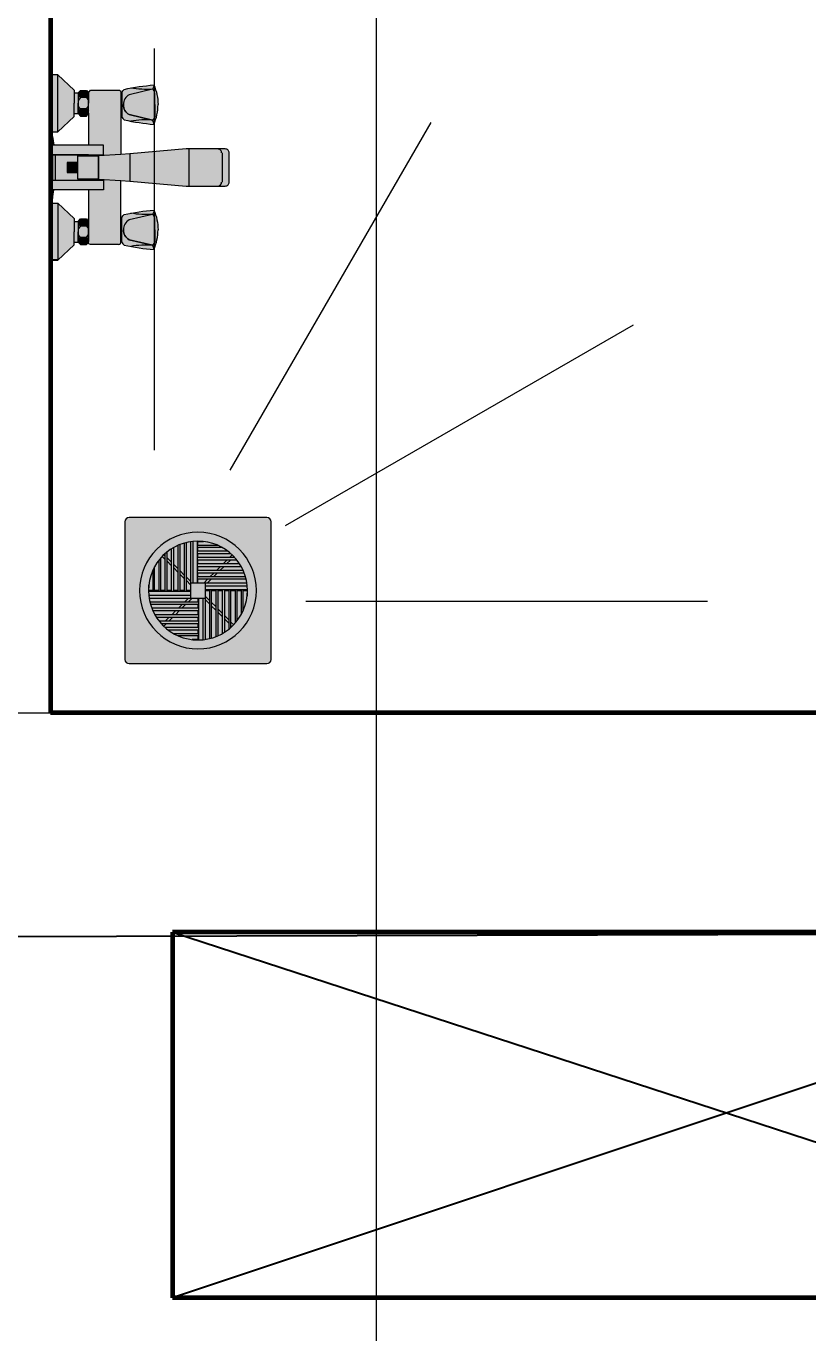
# Model space of a CAD drawing. Header units: feet. Extents: x 109753 to 150441, y 47761 to 75080.
# Drawn here: x 126908.2 to 126940.2, y 49041.8 to 49095.5 of the extents above; entities that cross this region are included whole.
import ezdxf

# ---------------------------------------------------------------- set-up
doc = ezdxf.new("R2010")
doc.units = ezdxf.units.FT
doc.header["$LTSCALE"] = 50
doc.header["$MEASUREMENT"] = 0
doc.header["$PDMODE"] = 3
doc.header["$PDSIZE"] = -10
doc.linetypes.add('( Hidden )', pattern=[0.375, 0.25, -0.125])
doc.linetypes.add('CENTER', pattern=[2, 1.25, -0.25, 0.25, -0.25])
for name, color, linetype, lineweight in [('A-Furniture', 175, 'Continuous', 0), ('CENTRELINE', 146, 'CENTER', 18), ('DIMENSION', 5, 'Continuous', 15), ('HATCH', 9, 'Continuous', 9), ('WALL', 1, 'Continuous', 60)]:
    doc.layers.add(name, color=color, linetype=linetype, lineweight=lineweight)
doc.layers.add('HACTH', color=251, linetype='Continuous')
doc.layers.add('WC-OUTL', color=7, linetype='Continuous')
doc.styles.add('TIMES', font='arial.ttf')
doc.dimstyles.new("1-8'", dxfattribs={"dimtxt": 6, "dimasz": 3, "dimexe": 2, "dimexo": 1, "dimgap": 2, "dimtad": 1, "dimdec": 0, "dimzin": 3, "dimdsep": 46, "dimlunit": 4, "dimtxsty": 'TIMES', "dimblk": 'ARCHTICK', "dimcen": 8, "dimdle": 2, "dimclrt": 7, "dimadec": 0, "dimazin": 0, "dimtfac": 1, "dimtdec": 0, "dimtix": 1, "dimtmove": 0, "dimatfit": 3, "dimfxl": 2, "dimfxlon": 1, "dimarcsym": 0})

# ---------------------------------------------------------------- blocks, each defined once
blk = doc.blocks.new('_ArchTick')
at = {"color": 0, "linetype": 'ByBlock', "const_width": 0.15}
blk.add_lwpolyline([(-0.5, -0.5), (0.5, 0.5)], dxfattribs=at)
blk = doc.blocks.new('*D1191')
at = {"layer": 'Defpoints', "color": 0, "transparency": 16777216}
for p in [(126762.0734331849, 49058.27406776581), (126969.1545575431, 49058.27406776581), (126762.0734331849, 48992.27406776581)]:
    blk.add_point(p, dxfattribs=at)
at = {"layer": 'DIMENSION', "color": 0, "lineweight": -2, "transparency": 16777216}
for p, q in [((126762.0734331849, 48994.27406776581), (126762.0734331849, 48990.27406776581)), ((126969.1545575431, 48994.27406776581), (126969.1545575431, 48990.27406776581)), ((126971.1545575431, 48992.27406776581), (126760.0734331849, 48992.27406776581))]:
    blk.add_line(p, q, dxfattribs=at)
at = {"layer": 'DIMENSION', "color": 0, "lineweight": -2, "transparency": 16777216, "xscale": 3, "yscale": 3, "zscale": 3, "rotation": 180}
blk.add_blockref('_ArchTick', (126762.0734331849, 48992.27406776581), dxfattribs=at)
at = {"layer": 'DIMENSION', "color": 0, "lineweight": -2, "transparency": 16777216, "xscale": 3, "yscale": 3, "zscale": 3}
blk.add_blockref('_ArchTick', (126969.1545575431, 48992.27406776581), dxfattribs=at)
at = {"layer": 'DIMENSION', "color": 7, "transparency": 16777216, "insert": (126865.613995364, 48997.33955207686), "char_height": 6, "attachment_point": 5, "style": 'TIMES'}
blk.add_mtext('17\'-3"', dxfattribs=at)
blk = doc.blocks.new('*D1200')
at = {"layer": 'Defpoints', "color": 0, "transparency": 16777216}
for p in [(126237.1545575431, 49058.27406776581), (126993.1545575431, 49034.27406776601), (126237.1545575431, 48974.27406776581)]:
    blk.add_point(p, dxfattribs=at)
at = {"layer": 'DIMENSION', "color": 0, "lineweight": -2, "transparency": 16777216}
for p, q in [((126237.1545575431, 48976.27406776581), (126237.1545575431, 48972.27406776581)), ((126993.1545575431, 48976.27406776581), (126993.1545575431, 48972.27406776581)), ((126995.1545575431, 48974.27406776581), (126235.1545575431, 48974.27406776581))]:
    blk.add_line(p, q, dxfattribs=at)
at = {"layer": 'DIMENSION', "color": 0, "lineweight": -2, "transparency": 16777216, "xscale": 3, "yscale": 3, "zscale": 3, "rotation": 180}
blk.add_blockref('_ArchTick', (126237.1545575431, 48974.27406776581), dxfattribs=at)
at = {"layer": 'DIMENSION', "color": 0, "lineweight": -2, "transparency": 16777216, "xscale": 3, "yscale": 3, "zscale": 3}
blk.add_blockref('_ArchTick', (126993.1545575431, 48974.27406776581), dxfattribs=at)
at = {"layer": 'DIMENSION', "color": 7, "transparency": 16777216, "insert": (126615.1545575431, 48979.33955207686), "char_height": 6, "attachment_point": 5, "style": 'TIMES'}
blk.add_mtext('63\'-0"', dxfattribs=at)
blk = doc.blocks.new('*D1278')
at = {"layer": 'Defpoints', "color": 0, "transparency": 16777216}
for p in [(126960.1545575431, 49058.27406776581), (126914.154557543, 49019.27406776581), (126914.154557543, 49010.27406776575)]:
    blk.add_point(p, dxfattribs=at)
at = {"layer": 'DIMENSION', "color": 0, "lineweight": -2, "transparency": 16777216}
for p, q in [((126914.154557543, 49012.27406776575), (126914.154557543, 49008.27406776575)), ((126960.1545575431, 49012.27406776575), (126960.1545575431, 49008.27406776575)), ((126962.1545575431, 49010.27406776575), (126912.154557543, 49010.27406776575))]:
    blk.add_line(p, q, dxfattribs=at)
at = {"layer": 'DIMENSION', "color": 0, "lineweight": -2, "transparency": 16777216, "xscale": 3, "yscale": 3, "zscale": 3, "rotation": 180}
blk.add_blockref('_ArchTick', (126914.154557543, 49010.27406776575), dxfattribs=at)
at = {"layer": 'DIMENSION', "color": 0, "lineweight": -2, "transparency": 16777216, "xscale": 3, "yscale": 3, "zscale": 3}
blk.add_blockref('_ArchTick', (126960.1545575431, 49010.27406776575), dxfattribs=at)
at = {"layer": 'DIMENSION', "color": 7, "transparency": 16777216, "insert": (126937.154557543, 49015.3395520768), "char_height": 6, "attachment_point": 5, "style": 'TIMES'}
blk.add_mtext('3\'-10"', dxfattribs=at)
blk = doc.blocks.new('*U861')
at = {"true_color": 0xffffff}
h = blk.add_hatch(color=7, dxfattribs=at)
h.dxf.hatch_style = 1
edge = h.paths.add_edge_path()
edge.add_arc((0.01500000000000412, 0.1787308047617842), 0.003999999999997783, 360, 450.0000000000255)
edge.add_line((0.01500000000000234, 0.1827308047617819), (-0.01500000000000057, 0.1827308047617819))
edge.add_arc((-0.01500000000000057, 0.1787308047617806), 0.004000000000001336, 89.99999999999999, 180)
edge.add_line((-0.0190000000000019, 0.1787308047617806), (-0.0190000000000019, 0.1717308047617827))
edge.add_line((-0.0190000000000019, 0.1717308047617827), (-0.01900000000000191, 0.138730804761785))
edge.add_line((-0.0190000000000019, 0.138730804761785), (-0.01399999999999935, 0.08073080476178518))
edge.add_line((-0.01399999999999935, 0.08073080476178518), (-0.01342927500625635, 0.07159920486187588))
edge.add_line((-0.01342927500625635, 0.07159920486187588), (-0.05226877448781053, 0.07159920486187588))
edge.add_line((-0.05226877448781053, 0.07159920486187588), (-0.05226877448781053, 0.07279920486187663))
edge.add_arc((-0.0526529850141273, 0.07695183644082348), 0.004170367700694897, 275.2860811276989, 335.1491048087267)
edge.add_arc((-0.2501090043728595, 0.1211980554366115), 0.2064304347192625, 347.1247052044846, 355.6663316093172)
edge.add_arc((-0.06577499855420044, 0.05284069863779806), 0.0569734820121592, 67.82246160016628, 88.68627154926153)
edge.add_arc((-0.06316255042141883, 0.05284069863781227), 0.05697348201214574, 91.31372845074412, 112.1775383998374)
edge.add_arc((0.1211714553972492, 0.1211980554365866), 0.2064304347192682, 184.3336683906758, 192.875294795509)
edge.add_arc((-0.07628456396149552, 0.0769518364408235), 0.00417036770069449, 204.8508951913279, 264.7139188723255)
edge.add_line((-0.07666877448781051, 0.07279920486187665), (-0.07666877448781051, 0.07159920486187589))
edge.add_arc((-0.07720448877352659, 0.06939920486187391), 0.002264285714288061, 76.31445317470578, 179.9999999999101)
edge.add_line((-0.07946877448781109, 0.06939920486187746), (-0.07946877448781109, 0.04039920486187755))
edge.add_line((-0.07946877448781109, 0.04039920486187754), (-0.07646877448781098, 0.0383992048618751))
edge.add_line((-0.07646877448781098, 0.03839920486187509), (-0.07906877448781202, 0.0363992048618762))
edge.add_line((-0.07906877448781202, 0.0363992048618762), (-0.07906877448781202, 0.03019920486187644))
edge.add_line((-0.07906877448781202, 0.03019920486187645), (-0.07646877448781098, 0.02799920486187803))
edge.add_line((-0.07646877448781098, 0.02799920486187803), (-0.07646877448781098, 0.02379920486187716))
edge.add_line((-0.07646877448781098, 0.02379920486187716), (-0.07946877448781109, 0.02379920486187716))
edge.add_line((-0.07946877448781109, 0.02379920486187716), (-0.09506877448781026, 0.006999204861877235))
edge.add_line((-0.09506877448781026, 0.006999204861877231), (-0.09506877448781026, -0.000400795138123286))
edge.add_line((-0.09506877448781026, -0.000400795138123286), (-0.03666877448781136, -0.0004007951381232932))
edge.add_line((-0.03666877448781136, -0.0004007951381232999), (-0.03666877448781136, 0.006999204861877217))
edge.add_line((-0.03666877448781136, 0.006999204861877217), (-0.05226877448781053, 0.02379920486187715))
edge.add_line((-0.05226877448781053, 0.02379920486187714), (-0.05526877448781065, 0.02379920486187714))
edge.add_line((-0.05526877448781065, 0.02379920486187714), (-0.05526877448781065, 0.02799920486187801))
edge.add_line((-0.05526877448781065, 0.02799920486187801), (-0.0526687744878096, 0.03019920486187644))
edge.add_line((-0.0526687744878096, 0.03019920486187644), (-0.0526687744878096, 0.0363992048618762))
edge.add_line((-0.0526687744878096, 0.0363992048618762), (-0.05526877448781065, 0.03839920486187509))
edge.add_line((-0.05526877448781065, 0.03839920486187509), (-0.02299999999999969, 0.03839920486187508))
edge.add_line((-0.02299999999999969, 0.03839920486187509), (-0.02299999999999969, 0.003135061508004355))
edge.add_line((-0.02299999999999969, 0.003135061508004355), (-0.03189999999999671, 0.001709094657176281))
edge.add_line((-0.03189999999999671, 0.00170909465717628), (-0.03190000000000026, 0))
edge.add_line((-0.03190000000000026, 0), (-0.02299999999999969, -1.089935651241215e-18))
edge.add_line((-0.02299999999999969, 0), (-0.02299999999999969, -0.0002691952382178897))
edge.add_line((-0.02299999999999969, -0.0002691952382178897), (-0.01300000000000168, -0.000269195238217891))
edge.add_line((-0.01300000000000168, -0.0002691952382178897), (-0.01300000000000168, 0))
edge.add_line((-0.01300000000000168, 0), (0.01300000000000168, -3.184081677783529e-18))
edge.add_line((0.01300000000000168, 0), (0.01300000000000168, -0.0002691952382178897))
edge.add_line((0.01300000000000168, -0.0002691952382178897), (0.02299999999999969, -0.000269195238217891))
edge.add_line((0.02299999999999969, -0.0002691952382178897), (0.02299999999999969, 0))
edge.add_line((0.02299999999999969, 0), (0.03190000000000026, -1.089935651241215e-18))
edge.add_line((0.03190000000000026, 0), (0.03190000000000026, 0.00170909465717628))
edge.add_line((0.03190000000000026, 0.00170909465717628), (0.02300000000000324, 0.003135061508004356))
edge.add_line((0.02300000000000324, 0.003135061508004355), (0.02299999999999969, 0.03839920486187509))
edge.add_line((0.02299999999999969, 0.03839920486187509), (0.05526877448781065, 0.03839920486187508))
edge.add_line((0.05526877448781065, 0.03839920486187509), (0.0526687744878096, 0.0363992048618762))
edge.add_line((0.0526687744878096, 0.0363992048618762), (0.0526687744878096, 0.03019920486187644))
edge.add_line((0.0526687744878096, 0.03019920486187644), (0.05526877448781065, 0.02799920486187801))
edge.add_line((0.05526877448781065, 0.02799920486187801), (0.05526877448781065, 0.02379920486187714))
edge.add_line((0.05526877448781065, 0.02379920486187714), (0.05226877448781053, 0.02379920486187714))
edge.add_line((0.05226877448781053, 0.02379920486187714), (0.03666877448781136, 0.006999204861877221))
edge.add_line((0.03666877448781136, 0.006999204861877217), (0.03666877448781136, -0.0004007951381232999))
edge.add_line((0.03666877448781136, -0.0004007951381232999), (0.09506877448781026, -0.0004007951381233071))
edge.add_line((0.09506877448781026, -0.0004007951381233138), (0.09506877448781026, 0.006999204861877203))
edge.add_line((0.09506877448781026, 0.006999204861877203), (0.07946877448781109, 0.02379920486187713))
edge.add_line((0.07946877448781109, 0.02379920486187713), (0.07646877448781098, 0.02379920486187713))
edge.add_line((0.07646877448781098, 0.02379920486187713), (0.07646877448781098, 0.027999204861878))
edge.add_line((0.07646877448781098, 0.027999204861878), (0.07906877448781202, 0.03019920486187642))
edge.add_line((0.07906877448781202, 0.03019920486187642), (0.07906877448781202, 0.03639920486187619))
edge.add_line((0.07906877448781202, 0.0363992048618762), (0.07646877448781098, 0.03839920486187509))
edge.add_line((0.07646877448781098, 0.03839920486187509), (0.07693122551218856, 0.03839920486187509))
edge.add_arc((0.07693122551218678, 0.04039920486187753), 0.002000000000002444, 270.0000000000509, 360)
edge.add_line((0.07893122551218923, 0.04039920486187753), (0.07893122551218923, 0.06939920486187745))
edge.add_arc((0.07666693979790473, 0.06939920486187388), 0.002264285714284497, 8.991362524503801e-11, 103.6855468252942)
edge.add_line((0.07613122551218865, 0.07159920486187586), (0.07613122551218865, 0.07279920486187662))
edge.add_arc((0.07574701498587544, 0.07695183644081992), 0.004170367700691032, 275.2860811276548, 335.1491048086073)
edge.add_arc((-0.1217090043728604, 0.1211980554366115), 0.2064304347192631, 347.1247052044815, 355.6663316093172)
edge.add_arc((0.06262500144579697, 0.0528406986378016), 0.05697348201215657, 67.82246160016332, 88.68627154925788)
edge.add_arc((0.06523744957858213, 0.05284069863780871), 0.05697348201214929, 91.31372845074408, 112.1775383998377)
edge.add_arc((0.2495714553972501, 0.1211980554365865), 0.2064304347192699, 184.3336683906757, 192.8752947955089)
edge.add_arc((0.05211543603850366, 0.07695183644082348), 0.00417036770069449, 204.8508951913279, 264.7139188723255)
edge.add_line((0.05173122551218867, 0.07279920486187663), (0.05173122551218867, 0.07159920486187588))
edge.add_line((0.05173122551218867, 0.07159920486187588), (0.01342927500625635, 0.07159920486187588))
edge.add_line((0.01342927500625635, 0.07159920486187588), (0.01399999999999935, 0.08073080476178518))
edge.add_line((0.01399999999999935, 0.08073080476178518), (0.01900000000000191, 0.138730804761785))
edge.add_line((0.0190000000000019, 0.138730804761785), (0.01900000000000191, 0.1717308047617827))
edge.add_line((0.0190000000000019, 0.1717308047617827), (0.0190000000000019, 0.1787308047617842))
h = blk.add_hatch(color=7, dxfattribs=at)
h.dxf.hatch_style = 1
h.paths.add_polyline_path([(-0.0190000000000019, 0.1417308047617851), (-0.0190000000000019, 0.1717308047617827), (-0.0190000000000019, 0.1787308047617806, -0.4142135623730951), (-0.01500000000000057, 0.1827308047617819), (0.01500000000000234, 0.1827308047617819, -0.4142135623730951), (0.0190000000000019, 0.1787308047617824), (0.0190000000000019, 0.1717308047617827), (0.0190000000000019, 0.1417308047617851)])
h = blk.add_hatch(color=7, dxfattribs=at)
h.dxf.hatch_style = 1
h.paths.add_polyline_path([(-0.04426877448781674, 0.1055992048618783, 0.1670183476526997), (-0.04866877448781182, 0.1041992048618781, 0.2568567655477818), (-0.0526687744878096, 0.1063992048618765), (-0.06446877448781052, 0.1063992048618765), (-0.07626877448781144, 0.1063992048618765, 0.2568567655478579), (-0.08026877448780922, 0.1041992048618781, 0.1670183476530517), (-0.08466877448780963, 0.1055992048618748, -0.09128786579812366), (-0.06446877448781052, 0.1097992048618757, -0.0912878657980792)])
h = blk.add_hatch(color=7, dxfattribs=at)
h.dxf.hatch_style = 1
h.paths.add_polyline_path([(0.05213122551218741, 0.1063992048618765, 0.2568567655478596), (0.04813122551218996, 0.1041992048618781, 0.1670183476530388), (0.04373122551218972, 0.1055992048618749, -0.09128786579812215), (0.0639312255121886, 0.1097992048618757, -0.09128786579812354), (0.08413122551219138, 0.1055992048618748, 0.1670183476530452), (0.07973122551218736, 0.104199204861878, 0.2568567655478489), (0.07573122551218975, 0.1063992048618765), (0.06393122551218866, 0.1063992048618765)])
h = blk.add_hatch(color=7, dxfattribs=at)
h.dxf.hatch_style = 1
h.paths.add_polyline_path([(-0.08148009717399823, 0.08188046880097304, -0.02900765583086687), (-0.08466877448780963, 0.1055992048618748, -0.1670183476530432), (-0.08026877448780922, 0.104199204861878, -0.05964251493586554)])
h = blk.add_hatch(color=7, dxfattribs=at)
h.dxf.hatch_style = 1
h.paths.add_polyline_path([(-0.04866877448781182, 0.104199204861878, -0.1670183476530478), (-0.0442687744878078, 0.1055992048618749, -0.02900765583087022), (-0.04745745180162247, 0.08188046880097039, -0.05964251493587269)])
h = blk.add_hatch(color=7, dxfattribs=at)
h.dxf.hatch_style = 1
h.paths.add_polyline_path([(0.04691990282600095, 0.081880468800973, -0.02900765583086692), (0.04373122551218955, 0.1055992048618748, -0.1670183476530409), (0.04813122551218996, 0.1041992048618782, -0.05964251493586611)])
h = blk.add_hatch(color=7, dxfattribs=at)
h.dxf.hatch_style = 1
h.paths.add_polyline_path([(0.07973122551218736, 0.104199204861878, -0.1670183476530474), (0.08413122551219138, 0.1055992048618749, -0.02900765583087022), (0.08094254819837671, 0.08188046880097037, -0.0596425149358727)])
h = blk.add_hatch(color=7, dxfattribs=at)
h.dxf.hatch_style = 1
h.paths.add_polyline_path([(-0.01342927500625635, 0.07159920486187588), (-0.01399999999999935, 0.08073080476178518), (0.01399999999999935, 0.08073080476178518), (0.01342927500625635, 0.07159920486187588), (0.01200000000000045, 0.0487308047617816), (-0.0119999999999969, 0.0487308047617816)])
h = blk.add_hatch(color=7, dxfattribs=at)
h.dxf.hatch_style = 1
h.paths.add_polyline_path([(-0.01342927500625635, 0.07159920486187588), (-0.0119999999999969, 0.04873080476178163), (-0.0119999999999969, 0.03839920486187509), (-0.01300000000000168, 0.03839920486187509), (-0.01300000000000168, 0.05373080476178416), (-0.02299999999999969, 0.05373080476178416), (-0.02299999999999969, 0.03839920486187509), (-0.05566877448780971, 0.03839920486187509), (-0.06586877448780726, 0.03839920486187509), (-0.07386877448780993, 0.03839920486187509), (-0.07646877448781098, 0.03839920486187509), (-0.07946877448781109, 0.04039920486187755), (-0.07946877448781109, 0.06939920486187645, -0.4860352724833427), (-0.07666877448781051, 0.07159920486187589), (-0.05226877448781053, 0.07159920486187588)])
h = blk.add_hatch(color=7, dxfattribs=at)
h.dxf.hatch_style = 1
h.paths.add_polyline_path([(0.05173122551218867, 0.07159920486187588), (0.07613122551218865, 0.07159920486187586, -0.4860352724833402), (0.07893122551218923, 0.06939920486187642), (0.07893122551218923, 0.04039920486187575, -0.4142135623730951), (0.07693122551218856, 0.03839920486187509), (0.07593122551218912, 0.03839920486187509), (0.06586877448781081, 0.03839920486187509), (0.05786877448781169, 0.03839920486187509), (0.05526877448781065, 0.03839920486187509), (0.02299999999999969, 0.03839920486187509), (0.02299999999999969, 0.05373080476178416), (0.01300000000000168, 0.05373080476178416), (0.01299999999999812, 0.03839920486187509), (0.01200000000000045, 0.03839920486187509), (0.01200000000000045, 0.04873080476178156), (0.01342927500625635, 0.07159920486187588)])
h = blk.add_hatch(color=7, dxfattribs=at)
h.dxf.hatch_style = 1
h.paths.add_polyline_path([(-0.01300000000000168, 0.004609094657176627), (-0.01300000000000168, 0.001709094657179833), (-0.01300000000000168, -0.0002691952382178897), (-0.02299999999999969, -0.0002691952382178897), (-0.02299999999999969, 0), (-0.02299999999999969, 0.003135061508004355), (-0.02299999999999969, 0.03839920486187509), (-0.02299999999999969, 0.05373080476178416), (-0.01300000000000168, 0.05373080476178416), (-0.01300000000000168, 0.03839920486187509)])
h = blk.add_hatch(color=7, dxfattribs=at)
h.dxf.hatch_style = 1
h.paths.add_polyline_path([(0.02300000000000324, 0.003135061508004355), (0.02299999999999969, -0.0002691952382178897), (0.01300000000000168, -0.0002691952382178897), (0.01300000000000168, 0), (0.01299999999999812, 0.004609094657176627), (0.01299999999999812, 0.03839920486187509), (0.01300000000000168, 0.05373080476178416), (0.02299999999999969, 0.05373080476178416), (0.02299999999999969, 0.03839920486187509)])
h = blk.add_hatch(color=7, dxfattribs=at)
h.dxf.hatch_style = 1
h.paths.add_polyline_path([(-0.07166877448780795, 0.03019920486187645), (-0.07386877448780993, 0.02799920486187803), (-0.07646877448781098, 0.02799920486187803), (-0.07906877448781202, 0.03019920486187645), (-0.07906877448781202, 0.0363992048618762), (-0.07646877448781098, 0.03839920486187509), (-0.07386877448780993, 0.03839920486187509), (-0.07166877448780795, 0.0363992048618762)])
h = blk.add_hatch(color=7, dxfattribs=at)
h.dxf.hatch_style = 1
h.paths.add_polyline_path([(-0.06006877448781012, 0.0363992048618762), (-0.05786877448781169, 0.03839920486187509), (-0.05526877448781065, 0.03839920486187509), (-0.0526687744878096, 0.0363992048618762), (-0.0526687744878096, 0.03019920486187644), (-0.05526877448781065, 0.02799920486187801), (-0.05786877448781169, 0.02799920486187801), (-0.06006877448781012, 0.03019920486187644)])
h = blk.add_hatch(color=7, dxfattribs=at)
h.dxf.hatch_style = 1
h.paths.add_polyline_path([(0.004999999999999005, 0.0277308047617808), (0.004999999999999005, 0.01659920486187616), (-0.004999999999999005, 0.01659920486187616), (-0.004999999999999005, 0.0277308047617808)])
h = blk.add_hatch(color=7, dxfattribs=at)
h.dxf.hatch_style = 1
h.paths.add_polyline_path([(0.0526687744878096, 0.0363992048618762), (0.05526877448781065, 0.03839920486187509), (0.05786877448781169, 0.03839920486187509), (0.06006877448781367, 0.0363992048618762), (0.06006877448781367, 0.03019920486187644), (0.05786877448781169, 0.02799920486187801), (0.05526877448781065, 0.02799920486187801), (0.0526687744878096, 0.03019920486187644)])
h = blk.add_hatch(color=7, dxfattribs=at)
h.dxf.hatch_style = 1
h.paths.add_polyline_path([(0.0716687744878115, 0.0363992048618762), (0.07386877448780993, 0.03839920486187509), (0.07646877448781098, 0.03839920486187509), (0.07906877448781202, 0.0363992048618762), (0.07906877448781202, 0.03019920486187642), (0.07646877448781098, 0.027999204861878), (0.07386877448780993, 0.027999204861878), (0.0716687744878115, 0.03019920486187642)])
h = blk.add_hatch(color=7, dxfattribs=at)
h.dxf.hatch_style = 1
h.paths.add_polyline_path([(-0.06586877448780726, 0.02379920486187714), (-0.05526877448781065, 0.02379920486187714), (-0.05226877448781053, 0.02379920486187714), (-0.03666877448781136, 0.006999204861877217), (-0.09506877448781026, 0.006999204861877231), (-0.07946877448781109, 0.02379920486187716), (-0.07646877448781098, 0.02379920486187716)])
h = blk.add_hatch(color=7, dxfattribs=at)
h.dxf.hatch_style = 1
h.paths.add_polyline_path([(0.03666877448781136, 0.006999204861877217), (0.05226877448781053, 0.02379920486187714), (0.05526877448781065, 0.02379920486187714), (0.06586877448781081, 0.02379920486187714), (0.07646877448781098, 0.02379920486187713), (0.07946877448781109, 0.02379920486187713), (0.09506877448781026, 0.006999204861877203)])
h = blk.add_hatch(color=7, dxfattribs=at)
h.dxf.hatch_style = 1
h.paths.add_polyline_path([(-0.02299999999999969, 0.001709094657179833), (-0.03189999999999671, 0.00170909465717628), (-0.02299999999999969, 0.003135061508004355)])
h = blk.add_hatch(color=7, dxfattribs=at)
h.dxf.hatch_style = 1
h.paths.add_polyline_path([(0.0129999999999999, 0.001709094657179833), (0, 0.00170909465717628), (-0.01300000000000168, 0.001709094657179833), (-0.01300000000000168, 0.004609094657176627), (0.01249999999999929, 0.004609094657176627), (0.01299999999999812, 0.004609094657176627)])
h = blk.add_hatch(color=7, dxfattribs=at)
h.dxf.hatch_style = 1
h.paths.add_polyline_path([(0.03190000000000026, 0.00170909465717628), (0.02300000000000146, 0.001709094657179833), (0.02300000000000324, 0.003135061508004355)])
at = {"color": 252, "lineweight": 5}
for p, q in [((0.01500000000000057, 0.175730804761784), (-0.01499999999999702, 0.175730804761784)), ((0.0190000000000019, 0.1417308047617851), (-0.0190000000000019, 0.1417308047617851)), ((-0.01399999999999935, 0.08073080476178518), (0.01399999999999935, 0.08073080476178518))]:
    blk.add_line(p, q, dxfattribs=at)
for p, q in [((-0.05226877448781053, 0.07159920486187588), (-0.01342927500625635, 0.07159920486187588)), ((0.05173122551218867, 0.07159920486187588), (0.01342927500625635, 0.07159920486187588)), ((-0.01300000000000168, 0.03839920486187509), (-0.0119999999999969, 0.03839920486187509)), ((0.01300000000000168, 0.03839920486187509), (0.01200000000000045, 0.03839920486187509))]:
    blk.add_line(p, q)
for points in [[(0.01342927500625635, 0.07159920486187588), (0.01399999999999935, 0.08073080476178518), (0.0190000000000019, 0.138730804761785), (0.0190000000000019, 0.1717308047617827), (0.0190000000000019, 0.1787308047617842, 0.4142135623730951), (0.01500000000000057, 0.1827308047617819), (-0.01499999999999702, 0.1827308047617819, 0.4142135623730951), (-0.0190000000000019, 0.1787308047617842)], [(-0.07666877448781051, 0.07279920486187665, -0.2673087120694622), (-0.08006877448780969, 0.0751992048618746, -0.03728714214834581), (-0.08466877448780963, 0.1055992048618748, -0.09128786579812315), (-0.06446877448781052, 0.1097992048618757, -2.642579898536293)], [(-0.05226877448781053, 0.07279920486187663, 0.2673087120694622), (-0.04886877448781135, 0.07519920486187459, 0.03728714214834581), (-0.04426877448780786, 0.1055992048618748, 0.09128786579812315), (-0.06446877448781052, 0.1097992048618757, 2.642579898536293)], [(0.05173122551218867, 0.07279920486187663, -0.2673087120694622), (0.04833122551218949, 0.07519920486187459, -0.03728714214834581), (0.04373122551218955, 0.1055992048618748, -0.09128786579812315), (0.06393122551218866, 0.1097992048618757, -2.642579898536293)], [(0.07613122551218865, 0.07279920486187662, 0.2673087120694622), (0.07953122551218783, 0.07519920486187458, 0.03728714214834581), (0.08413122551219132, 0.1055992048618748, 0.09128786579812315), (0.06393122551218866, 0.1097992048618757, 2.642579898536293)], [(-0.07646877448781098, 0.03839920486187509), (-0.07946877448781109, 0.04039920486187754), (-0.07946877448781109, 0.06939920486187746, -0.4860352724832037), (-0.07666877448781051, 0.07159920486187589)], [(0.07893122551218923, 0.06939920486187744), (0.07893122551218923, 0.04039920486187753, -0.4142135623730951), (0.07693122551219034, 0.03839920486187509), (0.07593122551218912, 0.03839920486187509)], [(0.07893122551218923, 0.06939920486187744, 0.4860352724832037), (0.07613122551218865, 0.07159920486187586)]]:
    blk.add_lwpolyline(points, format="xyb")
for points in [[(-0.0190000000000019, 0.1787308047617842), (-0.0190000000000019, 0.1717308047617827), (-0.0190000000000019, 0.138730804761785), (-0.01399999999999935, 0.08073080476178518), (-0.01342927500625635, 0.07159920486187588)], [(0.07593122551218912, 0.07159920486187586), (0.07613122551218865, 0.07159920486187586)], [(-0.07646877448781098, 0.02799920486187803), (-0.07906877448781202, 0.03019920486187645), (-0.07906877448781202, 0.0363992048618762), (-0.07646877448781098, 0.03839920486187509)], [(-0.07646877448781098, 0.02379920486187716), (-0.07646877448781098, 0.02799920486187803)], [(-0.05566877448780971, 0.03839920486187509), (-0.02299999999999969, 0.03839920486187509)], [(-0.05526877448781065, 0.02799920486187801), (-0.0526687744878096, 0.03019920486187644), (-0.0526687744878096, 0.0363992048618762), (-0.05526877448781065, 0.03839920486187509)], [(-0.05526877448781065, 0.02379920486187714), (-0.05526877448781065, 0.02799920486187801)], [(-0.02299999999999969, 0.03839920486187509), (-0.02299999999999969, 0.003135061508004355)], [(-0.01300000000000168, 0.004609094657176627), (-0.01300000000000168, 0.03839920486187509)], [(-0.004999999999999005, 0.0277308047617808), (-0.0119999999999969, 0.0277308047617808), (-0.0119999999999969, 0.03839920486187509)], [(0.01200000000000045, 0.03839920486187509), (0.01200000000000045, 0.0277308047617808), (0.004999999999999005, 0.0277308047617808)], [(0.01299999999999812, 0.004609094657176627), (0.01299999999999812, 0.03839920486187509)], [(0.02299999999999969, 0.03839920486187509), (0.02300000000000324, 0.003135061508004355)], [(0.02299999999999969, 0.03839920486187509), (0.05526877448781065, 0.03839920486187509)], [(0.05526877448781065, 0.02799920486187801), (0.0526687744878096, 0.03019920486187644), (0.0526687744878096, 0.0363992048618762), (0.05526877448781065, 0.03839920486187509)], [(0.05526877448781065, 0.03839920486187509), (0.06586877448781081, 0.03839920486187509)], [(0.05526877448781065, 0.02379920486187714), (0.05526877448781065, 0.02799920486187801)], [(0.07646877448781098, 0.03839920486187509), (0.06586877448781081, 0.03839920486187509)], [(0.07646877448781098, 0.027999204861878), (0.07906877448781202, 0.03019920486187642), (0.07906877448781202, 0.0363992048618762), (0.07646877448781098, 0.03839920486187509)], [(0.07646877448781098, 0.02379920486187713), (0.07646877448781098, 0.027999204861878)], [(-0.09506877448781026, 0.006999204861877231), (-0.07946877448781109, 0.02379920486187716), (-0.07646877448781098, 0.02379920486187716)], [(-0.03666877448781136, 0.006999204861877217), (-0.05226877448781053, 0.02379920486187714), (-0.05526877448781065, 0.02379920486187714)], [(0.03666877448781136, 0.006999204861877217), (0.05226877448781053, 0.02379920486187714), (0.05526877448781065, 0.02379920486187714)], [(0.09506877448781026, 0.006999204861877203), (0.07946877448781109, 0.02379920486187713), (0.07646877448781098, 0.02379920486187713)], [(-0.09506877448781026, 0.006999204861877231), (-0.09506877448781026, -0.000400795138123286)], [(-0.09506877448781026, -0.000400795138123286), (-0.03666877448781136, -0.0004007951381232999), (-0.03666877448781136, 0.006999204861877217)], [(-0.03189999999999671, 0.00170909465717628), (-0.02299999999999969, 0.003135061508004355)], [(-0.03189999999999671, 0.00170909465717628), (-0.03190000000000026, 0)], [(-0.02299999999999969, 0), (-0.03189999999999671, 0)], [(-0.02299999999999969, 0), (-0.02299999999999969, -0.0002691952382178897), (-0.01300000000000168, -0.0002691952382178897)], [(-0.01300000000000168, -0.0002691952382178897), (-0.01300000000000168, 0)], [(0.01300000000000168, 0), (-0.01300000000000168, 0)], [(0.01300000000000168, 0.004609094657176627), (0.01249999999999929, 0.004609094657176627)], [(0.02299999999999969, 0), (0.02299999999999969, -0.0002691952382178897), (0.01300000000000168, -0.0002691952382178897)], [(0.01300000000000168, -0.0002691952382178897), (0.01300000000000168, 0)], [(0.03190000000000026, 0.00170909465717628), (0.02299999999999969, 0.003135061508004355)], [(0.03190000000000026, 0), (0.02299999999999969, 0)], [(0.03190000000000026, 0.00170909465717628), (0.03190000000000026, 0)], [(0.09506877448781026, -0.0004007951381233138), (0.03666877448781136, -0.0004007951381232999), (0.03666877448781136, 0.006999204861877217)]]:
    blk.add_lwpolyline(points)
for points in [[(-0.08466877448780963, 0.1055992048618748, -0.1670183476530441), (-0.08026877448780922, 0.1041992048618781, -0.05964251493586055), (-0.08148009717399773, 0.0818804688009749, 3.293794018614598)], [(-0.06446877448781052, 0.1063992048618765), (-0.07626877448781144, 0.1063992048618765, 0.2568567655478775), (-0.08026877448780922, 0.1041992048618781), (-0.07466877448780807, 0.08019920486187716, 0.295314248301508), (-0.06446877448781052, 0.07439920486187647, 0.6952223100311603)], [(-0.06446877448781052, 0.1063992048618765), (-0.0526687744878096, 0.1063992048618765, -0.2568567655478775), (-0.04866877448781182, 0.1041992048618781), (-0.05426877448780942, 0.08019920486187715, -0.295314248301508), (-0.06446877448781052, 0.07439920486187647, -0.6952223100311603)], [(-0.04426877448780786, 0.1055992048618748, 0.1670183476530441), (-0.04866877448781182, 0.1041992048618781, 0.05964251493586055), (-0.04745745180162331, 0.08188046880097488, -3.293794018614598)], [(0.04373122551218955, 0.1055992048618748, -0.1670183476530441), (0.04813122551218996, 0.1041992048618781, -0.05964251493586055), (0.04691990282600145, 0.08188046880097488, 3.293794018614598)], [(0.06393122551218866, 0.1063992048618765), (0.05213122551218774, 0.1063992048618765, 0.2568567655478775), (0.04813122551218996, 0.1041992048618781), (0.05373122551219112, 0.08019920486187715, 0.295314248301508), (0.06393122551218866, 0.07439920486187644, 0.6952223100311603)], [(0.06393122551218866, 0.1063992048618765), (0.07573122551218958, 0.1063992048618765, -0.2568567655478775), (0.07973122551218736, 0.104199204861878), (0.07413122551218976, 0.08019920486187714, -0.295314248301508), (0.06393122551218866, 0.07439920486187644, -0.6952223100311603)], [(0.08413122551219132, 0.1055992048618748, 0.1670183476530441), (0.07973122551218736, 0.104199204861878, 0.05964251493586055), (0.08094254819837587, 0.08188046880097487, -3.293794018614598)]]:
    blk.add_lwpolyline(points, format="xyb", dxfattribs=at)
at = {"ltscale": 0.1}
for points in [[(-0.04866877448781182, 0.1041992048618781, 0.2568567655478408), (-0.0526687744878096, 0.1063992048618765), (-0.06446877448781052, 0.1063992048618765), (-0.07626877448781144, 0.1063992048618765, 0.2568567655478583), (-0.08026877448780922, 0.1041992048618781), (-0.07466877448780807, 0.08019920486187716, 0.295314248301507), (-0.06446877448781052, 0.07439920486187647, 0.2953142483015088), (-0.05426877448780942, 0.08019920486187715)], [(0.07573122551218958, 0.1063992048618765), (0.06393122551218866, 0.1063992048618765), (0.05213122551218774, 0.1063992048618765, 0.2568567655478595), (0.04813122551218996, 0.1041992048618781), (0.05373122551219112, 0.08019920486187715, 0.2953142483015203), (0.06393122551218866, 0.07439920486187644, 0.2953142483014967), (0.07413122551218976, 0.08019920486187714), (0.07973122551218736, 0.104199204861878, 0.2568567655478567)]]:
    blk.add_lwpolyline(points, format="xyb", close=True, dxfattribs=at)
at = {"color": 252, "lineweight": 5}
for points in [[(-0.07666877448781051, 0.07159920486187589), (-0.07666877448781051, 0.07279920486187665)], [(-0.05226877448781053, 0.07279920486187663), (-0.05226877448781053, 0.07159920486187588)], [(0.05173122551218867, 0.07279920486187663), (0.05173122551218867, 0.07159920486187588)], [(0.07613122551218865, 0.07159920486187586), (0.07613122551218865, 0.07279920486187662)], [(-0.0119999999999969, 0.0487308047617816), (0.01200000000000045, 0.0487308047617816)], [(-0.07646877448781098, 0.02799920486187803), (-0.06586877448780726, 0.02799920486187801)], [(-0.05526877448781065, 0.02799920486187801), (-0.06586877448780726, 0.02799920486187801)], [(-0.004999999999999005, 0.02759920486187895), (-0.004999999999999005, 0.01659920486187616), (0.004999999999999005, 0.01659920486187616), (0.004999999999999005, 0.02759920486187895)], [(0.05526877448781065, 0.02799920486187801), (0.06586877448781081, 0.02799920486187801)], [(0.07646877448781098, 0.027999204861878), (0.06586877448781081, 0.02799920486187801)], [(-0.07646877448781098, 0.02379920486187716), (-0.06586877448780726, 0.02379920486187714)], [(-0.05526877448781065, 0.02379920486187714), (-0.06586877448780726, 0.02379920486187714)], [(0.05526877448781065, 0.02379920486187714), (0.06586877448781081, 0.02379920486187714)], [(0.07646877448781098, 0.02379920486187713), (0.06586877448781081, 0.02379920486187714)], [(-0.03666877448781136, 0.006999204861877217), (-0.09506877448781026, 0.006999204861877231)], [(-0.02299999999999969, 0.001709094657179833), (-0.03189999999999671, 0.00170909465717628)], [(0.01249999999999929, 0.004609094657176627), (-0.01300000000000168, 0.004609094657176627)], [(0, 0.00170909465717628), (-0.01300000000000168, 0.001709094657179833)], [(0, 0.00170909465717628), (0.01300000000000168, 0.001709094657179833)], [(0.02299999999999969, 0.001709094657179833), (0.03190000000000026, 0.00170909465717628)], [(0.03666877448781136, 0.006999204861877217), (0.09506877448781026, 0.006999204861877203)]]:
    blk.add_lwpolyline(points, dxfattribs=at)
at = {"color": 7}
for points in [[(-0.07666877448781051, 0.07279920486187665), (-0.05226877448781053, 0.07279920486187663)], [(-0.01342927500625635, 0.07159920486187588), (-0.0119999999999969, 0.0487308047617816)], [(0.01200000000000045, 0.0487308047617816), (0.01342927500625635, 0.07159920486187588)], [(0.07613122551218865, 0.07279920486187662), (0.05173122551218867, 0.07279920486187663)], [(-0.01300000000000168, 0.03839920486187509), (-0.01300000000000168, 0.05373080476178416), (-0.02299999999999969, 0.05373080476178416), (-0.02299999999999969, 0.03839920486187509)], [(0.01299999999999812, 0.03839920486187509), (0.01300000000000168, 0.05373080476178416), (0.02299999999999969, 0.05373080476178416), (0.02299999999999969, 0.03839920486187509)], [(-0.0119999999999969, 0.03839920486187509), (-0.0119999999999969, 0.0487308047617816)], [(0.01200000000000045, 0.0487308047617816), (0.01200000000000045, 0.03839920486187509)], [(-0.07646877448781098, 0.03839920486187509), (-0.06586877448780726, 0.03839920486187509)], [(-0.05526877448781065, 0.03839920486187509), (-0.06586877448780726, 0.03839920486187509)], [(0.004999999999999005, 0.0277308047617808), (-0.004999999999999005, 0.0277308047617808)], [(0.05526877448781065, 0.03839920486187509), (0.07593122551218912, 0.03839920486187509)], [(-0.02299999999999969, 0.003135061508004355), (-0.02299999999999969, 0)], [(-0.01300000000000168, 0), (-0.01300000000000168, 0.004609094657176627)], [(0.01300000000000168, 0), (0.01299999999999812, 0.004609094657176627)], [(0.02300000000000324, 0.003135061508004355), (0.02299999999999969, 0)]]:
    blk.add_lwpolyline(points, dxfattribs=at)
for points in [[(-0.07666877448781051, 0.07159920486187589), (-0.05226877448781053, 0.07159920486187588, 0.2988246865718702)], [(0.07613122551218865, 0.07159920486187586), (0.05173122551218867, 0.07159920486187588, -0.2988246865718702)]]:
    blk.add_lwpolyline(points, format="xyb", dxfattribs=at)
at = {"ltscale": 0.1}
for points in [[(0.01200000000000045, 0.0487308047617816), (-0.0119999999999969, 0.0487308047617816), (-0.0119999999999969, 0.03839920486187509), (-0.01300000000000168, 0.03839920486187509), (-0.01300000000000168, 0.004609094657176627), (-0.01300000000000168, 0.001709094657179833), (0, 0.00170909465717628), (0.0129999999999999, 0.001709094657179833), (0.01299999999999812, 0.004609094657176627), (0.01299999999999812, 0.03839920486187509), (0.01200000000000045, 0.03839920486187509)], [(-0.06586877448780726, 0.03839920486187509), (-0.07386877448780993, 0.03839920486187509), (-0.07166877448780795, 0.0363992048618762), (-0.07166877448780795, 0.03019920486187645), (-0.07386877448780993, 0.02799920486187803), (-0.06586877448780726, 0.02799920486187801), (-0.05786877448781169, 0.02799920486187801), (-0.06006877448781012, 0.03019920486187644), (-0.06006877448781012, 0.0363992048618762), (-0.05786877448781169, 0.03839920486187509)], [(0.004999999999999005, 0.0277308047617808), (-0.004999999999999005, 0.0277308047617808), (-0.004999999999999005, 0.01659920486187616), (0.004999999999999005, 0.01659920486187616)], [(0.06586877448781081, 0.03839920486187509), (0.05786877448781169, 0.03839920486187509), (0.06006877448781367, 0.0363992048618762), (0.06006877448781367, 0.03019920486187644), (0.05786877448781169, 0.02799920486187801), (0.06586877448781081, 0.02799920486187801), (0.07386877448780993, 0.027999204861878), (0.0716687744878115, 0.03019920486187642), (0.0716687744878115, 0.0363992048618762), (0.07386877448780993, 0.03839920486187509)]]:
    blk.add_lwpolyline(points, close=True, dxfattribs=at)
at = {"color": 15, "lineweight": 9}
for points in [[(-0.07386877448780993, 0.03839920486187509), (-0.07166877448780795, 0.0363992048618762), (-0.07166877448780795, 0.03019920486187645), (-0.07386877448780993, 0.02799920486187803)], [(-0.07166877448780795, 0.0363992048618762), (-0.06886877448780737, 0.03839920486187509)], [(-0.07166877448780795, 0.03019920486187645), (-0.06886877448780737, 0.02799920486187801)], [(-0.06006877448781012, 0.0363992048618762), (-0.0628687744878107, 0.03839920486187509)], [(-0.06006877448781012, 0.03019920486187644), (-0.0628687744878107, 0.02799920486187801)], [(-0.05786877448781169, 0.03839920486187509), (-0.06006877448781012, 0.0363992048618762), (-0.06006877448781012, 0.03019920486187644), (-0.05786877448781169, 0.02799920486187801)], [(0.05786877448781169, 0.03839920486187509), (0.06006877448781367, 0.0363992048618762), (0.06006877448781367, 0.03019920486187644), (0.05786877448781169, 0.02799920486187801)], [(0.06006877448781367, 0.0363992048618762), (0.0628687744878107, 0.03839920486187509)], [(0.06006877448781367, 0.03019920486187644), (0.0628687744878107, 0.02799920486187801)], [(0.0716687744878115, 0.0363992048618762), (0.06886877448781092, 0.03839920486187509)], [(0.0716687744878115, 0.03019920486187642), (0.06886877448781092, 0.02799920486187801)], [(0.07386877448780993, 0.03839920486187509), (0.0716687744878115, 0.0363992048618762), (0.0716687744878115, 0.03019920486187642), (0.07386877448780993, 0.027999204861878)]]:
    blk.add_lwpolyline(points, dxfattribs=at)
at = {"color": 252, "lineweight": 5}
for centre, start, end in [((-0.01499999999999702, 0.1709999999999994), 90.00000000000001, 180.0000000000002), ((0.01500000000000057, 0.1709999999999994), 0, 90.00000000000001)]:
    blk.add_arc(centre, 0.003999999999999948, start, end, dxfattribs=at)
at = {"layer": 'WC-OUTL'}
blk.add_lwpolyline([(0.09506877448781026, 0.006999204861877203), (0.09506877448781026, -0.0004007951381233138)], dxfattribs=at)
blk = doc.blocks.new('A$C796B0317')
at = {"true_color": 0xcecdcb}
h = blk.add_hatch(color=254, dxfattribs=at)
h.dxf.hatch_style = 1
edge = h.paths.add_edge_path()
edge.add_line((-70.57974130725415, 1.455191522836685e-11), (70.57974130725779, -1.455191522836685e-11))
edge.add_arc((70.57974130727052, -4.420258692736752), 4.4202586927222, 1.6501644495292567e-10, 90.00000000016502, ccw=False)
edge.add_line((74.99999999999272, -4.420258692724019), (74.99999999999272, -145.5797413072869))
edge.add_arc((70.57974130727052, -145.5797413072742), 4.4202586927222, 269.999999999835, 359.999999999835, ccw=False)
edge.add_line((70.57974130725779, -149.9999999999964), (-70.57974130725415, -149.9999999999964))
edge.add_arc((-70.57974130726507, -145.579741307276), 4.420258692720381, 180.0000000001415, 270.0000000001415, ccw=False)
edge.add_line((-74.99999999998545, -145.5797413072869), (-74.99999999998545, -4.420258692724019))
edge.add_arc((-70.57974130725052, -4.420258692720381), 4.420258692734933, 90.00000000004718, 180.0000000000472, ccw=False)
edge = h.paths.add_edge_path(flags=16)
edge.add_arc((3.637978807091713e-12, -75.00000000000364), 59.86945301926738, 0, 360)
at = {"true_color": 0x646d72}
h = blk.add_hatch(color=251, dxfattribs=at)
h.dxf.hatch_style = 1
h.paths.add_polyline_path([(-59.86945301926374, -75.00000000000364, 1), (59.86945301927102, -75.00000000000364, 1)])
h.paths.add_polyline_path([(50.71198364244731, -75.00000000000364, -1), (-50.71198364244003, -75.00000000000364, -1)], flags=16)
h.paths.add_polyline_path([(3.637978807091713e-12, -50.21349638257379), (3.637978807091713e-12, -54.39864167660198), (-22.54916833463133, -54.39864167658959), (-26.76640671426867, -50.21349638257379)], flags=0)
h.paths.add_polyline_path([(3.637978807091713e-12, -56.81314977847796), (3.638866985511413e-12, -60.99829507251343), (-15.89890660210222, -60.99829507251343), (-20.11614498178096, -56.81314977847796)], flags=0)
h.paths.add_polyline_path([(-14.00170492746474, -75.00000000000364), (-14.00170492746475, -90.8989066021095), (-18.18685022152204, -95.11614498178825), (-18.18685022152204, -75.00000000000364)], flags=0)
h.paths.add_polyline_path([(-20.60135832340165, -75.00000000000364), (-20.60135832340165, -97.54916833462632), (-24.78650361745895, -101.7664067143051), (-24.78650361745895, -75.00000000000364)], flags=0)
h.paths.add_polyline_path([(-27.36198725659415, -75.00000000000364), (-27.36198725659415, -104.3616400183309), (-31.54713255059687, -108.5788783980061), (-31.54713255059686, -75.00000000000364)], flags=0)
h.paths.add_polyline_path([(15.89890660210584, -89.00170492749749), (20.11614498178825, -93.1868502215002), (3.637978807091713e-12, -93.1868502215002), (3.637978807091713e-12, -89.00170492749747)], flags=0)
h.paths.add_polyline_path([(22.54916833465178, -95.60135832341257), (26.76640671433416, -99.78650361743712), (3.637978807091713e-12, -99.78650361743712), (3.638866985511413e-12, -95.60135832341257)], flags=0)
h.paths.add_polyline_path([(29.36164001835278, -102.3619872566051), (33.57887839803517, -106.5471325506078), (3.637978807091713e-12, -106.5471325506078), (3.637978807091713e-12, -102.3619872566051)], flags=0)
at = {"true_color": 0xaaabad}
h = blk.add_hatch(color=253, dxfattribs=at)
h.dxf.hatch_style = 1
edge = h.paths.add_edge_path()
edge.add_arc((3.637978807091713e-12, -75.00000000000364), 50.71198364244367, 0, 360)
edge = h.paths.add_edge_path(flags=17)
edge.add_line((27.36198725660142, -32.3030804586524), (27.36198725660142, -75.00000000000364))
at = {"color": 252, "lineweight": 0}
for p, q in [((3.637978807091713e-12, -28.80481206152399), (3.637978807091713e-12, -24.61966676749216)), ((-35.84972327837022, -41.19930364554239), (-36.87244241791268, -40.18436737483717)), ((-32.27005938697039, -41.19930364554239), (-35.09628287616579, -38.39458765116069)), ((3.637978807091713e-12, -34.76059454768256), (3.637978807091713e-12, -30.57544925364709)), ((3.637978807091713e-12, -41.19930364554239), (3.637978807091713e-12, -37.01415835151056)), ((33.80069635449399, -39.15027672160068), (34.81563262517011, -38.12755758212006)), ((33.80069635449399, -42.72994061302961), (36.60541234882112, -39.90371712383785)), ((-29.36164001834914, -47.63801274340585), (-33.57887839802788, -43.45286744937766)), ((-25.7819761268911, -47.63801274340585), (-29.99921450656984, -43.45286744937766)), ((-22.54916833464449, -54.39864167657652), (-26.76640671426867, -50.21349638257379)), ((-18.96950444319009, -54.39864167657652), (-23.18674282286884, -50.21349638257379)), ((3.637978807091713e-12, -47.63801274340585), (3.637978807091713e-12, -43.45286744940313)), ((3.637978807091713e-12, -54.39864167660198), (3.637978807091713e-12, -50.21349638257379)), ((20.60135832340529, -52.45083166538825), (24.78650361746622, -48.23359328570223)), ((20.60135832340529, -56.03049555681719), (24.78650361746622, -51.81325717713116)), ((27.36198725660142, -45.63835998167997), (31.54713255060415, -41.42112160200486)), ((27.36198725660142, -49.21802387311254), (31.54713255060415, -45.0007854934338)), ((-15.89890660210222, -60.99829507251343), (-20.11614498178096, -56.81314977847796)), ((-12.31924271064418, -60.99829507251343), (-16.53648109032292, -56.81314977847796)), ((-9.573033293232584, -67.27602863315042), (-13.79027167291497, -63.09088333911495)), ((-5.993369401774544, -67.27602863315042), (-10.21060778145693, -63.09088333911495)), ((3.637978807091713e-12, -60.99829507251343), (3.637978807091713e-12, -56.81314977847796)), ((3.637978807091713e-12, -67.27602863315042), (3.637978807091713e-12, -63.09088333911495)), ((7.7239713668896, -65.42696670680016), (11.90911666089232, -61.20972832711414)), ((7.7239713668896, -69.0066305982582), (11.90911666089232, -64.78939221857217)), ((14.00170492746838, -59.10109339790506), (18.18685022152931, -54.88385501821904)), ((14.00170492746838, -62.6807572893631), (18.18685022152931, -58.46351890968072)), ((-46.19518793845054, -75.00000000000364), (-50.38033323250784, -75.00000000000364)), ((-40.23940545232472, -75.00000000000364), (-44.4245507463238, -75.00000000000364)), ((-33.80069635443215, -75.00000000000364), (-37.98584164848944, -75.00000000000364)), ((-27.36198725659415, -75.00000000000364), (-31.54713255059687, -75.00000000000364)), ((-20.60135832340166, -75.00000000000364), (-24.78650361745895, -75.00000000000364)), ((-14.00170492746474, -75.00000000000364), (-18.18685022152204, -75.00000000000364)), ((-7.723971366827755, -75.00000000000364), (-11.90911666088505, -75.00000000000364)), ((-7.723971366827755, -75.00000000000364), (-7.723971366827755, -67.27602863315042)), ((3.637978807091713e-12, -67.27602863315042), (7.7239713668896, -67.27602863315042)), ((7.7239713668896, -75.00000000000364), (7.723971366831393, -82.7239713668605)), ((7.7239713668896, -75.00000000000364), (11.90911666089232, -75.00000000000364)), ((14.00170492746838, -75.00000000000364), (18.18685022152931, -75.00000000000364)), ((20.60135832340529, -75.00000000000364), (24.78650361746622, -75.00000000000364)), ((27.36198725660142, -75.00000000000364), (31.54713255060051, -75.00000000000364)), ((33.80069635443579, -75.00000000000364), (37.98584164849308, -75.00000000000364)), ((40.23940545232836, -75.00000000000364), (44.42455074638565, -75.00000000000364)), ((46.19518793845418, -75.00000000000364), (50.38033323251148, -75.00000000000364)), ((-14.00170492746474, -87.31924271065145), (-18.18685022152204, -91.5364810903302)), ((-14.00170492746474, -90.89890660210949), (-18.18685022152204, -95.11614498178824)), ((-7.723971366827755, -80.99336940175272), (-11.90911666088505, -85.2106077814351)), ((-7.723971366827755, -84.57303329321076), (-11.90911666088505, -88.79027167289678)), ((3.637978807091713e-12, -82.7239713668605), (-7.723971366827755, -82.7239713668605)), ((3.637978807091713e-12, -82.7239713668605), (3.637978807091713e-12, -86.90911666089596)), ((3.637978807091713e-12, -89.00170492749749), (3.637978807091713e-12, -93.18685022150021)), ((5.99336940178182, -82.7239713668605), (10.21060778146057, -86.90911666089596)), ((9.57303329323986, -82.7239713668605), (13.79027167291861, -86.90911666089596)), ((12.31924271064781, -89.00170492749749), (16.5364810903302, -93.18685022150021)), ((15.89890660210585, -89.00170492749749), (20.11614498178824, -93.18685022150021)), ((-27.36198725659415, -100.781976126902), (-31.54713255059687, -104.9992145065771)), ((-27.36198725659415, -104.3616400183309), (-31.54713255059687, -108.5788783980061)), ((-20.60135832340166, -93.96950444319737), (-24.78650361745895, -98.18674282287611)), ((-20.60135832340166, -97.5491683346263), (-24.78650361745895, -101.766406714305)), ((3.637978807091713e-12, -95.60135832341257), (3.637978807091713e-12, -99.78650361743712)), ((3.637978807091713e-12, -102.3619872566051), (3.637978807091713e-12, -106.5471325506078)), ((18.96950444319373, -95.60135832341257), (23.18674282287611, -99.78650361743712)), ((22.54916833465177, -95.60135832341257), (26.76640671433415, -99.78650361743712)), ((25.78197612689473, -102.3619872566051), (29.99921450657712, -106.5471325506078)), ((29.36164001835277, -102.3619872566051), (33.57887839803516, -106.5471325506078)), ((-33.80069635443215, -107.2700593869777), (-36.60541234881748, -110.0962828761476)), ((-33.80069635443215, -110.8497232784066), (-34.81563262516647, -111.8724424178909)), ((3.637978807091713e-12, -108.8006963544649), (3.637978807091713e-12, -112.9858416485004)), ((3.637978807091713e-12, -115.2394054523284), (3.637978807091713e-12, -119.4245507463602)), ((32.27005938697766, -108.8006963544649), (35.09628287616943, -111.6054123488539)), ((35.8497232783775, -108.8006963544649), (36.87244241791996, -109.8156326251774)), ((3.637978807091713e-12, -121.1951879384833), (3.637978807091713e-12, -125.380333232486))]:
    blk.add_line(p, q, dxfattribs=at)
at = {"linetype": 'Continuous'}
blk.add_lwpolyline([(-70.57974130725415, 1.455191522836685e-11), (70.57974130725779, -1.455191522836685e-11, -0.414213562373095), (74.99999999999272, -4.420258692724019), (74.99999999999272, -145.5797413072869, -0.414213562373095), (70.57974130725779, -149.9999999999964), (-70.57974130725415, -149.9999999999964, -0.414213562373095), (-74.99999999998545, -145.5797413072869), (-74.99999999998545, -4.420258692724019, -0.414213562373095)], format="xyb", close=True, dxfattribs=at)
at = {"color": 252, "lineweight": 0}
for points in [[(3.637978807091713e-12, -24.61966676749216), (-5.790277051572048, -24.61966676749216)], [(0.8023668964415265, -24.29436429433554), (0.8023668964415265, -67.27602863315042)], [(4.987512190498819, -67.27602863315042), (4.987512190498819, -24.53387267580911)], [(7.7239713668896, -24.87968923405788), (7.7239713668896, -75.00000000000364)], [(11.90911666089232, -75.00000000000364), (11.90911666089232, -25.70620500195582)], [(14.00170492746838, -26.2592824829735), (14.00170492746838, -75.00000000000364)], [(3.637978807091713e-12, -37.01415835151056), (-33.59733797798981, -37.01415835151056)], [(-30.86252636762583, -34.76059454768256), (3.637978807091713e-12, -34.76059454768256)], [(3.637978807091713e-12, -30.57544925364709), (-24.45740329505497, -30.57544925364709)], [(-20.92151754248698, -28.80481206152399), (3.637978807091713e-12, -28.80481206152399)], [(18.18685022152931, -75.00000000000364), (18.18685022152931, -27.66139245845625)], [(20.60135832340529, -28.66114675369681), (20.60135832340529, -75.00000000000364)], [(24.78650361746622, -75.00000000000364), (24.78650361746622, -30.75822648928806)], [(27.36198725660142, -32.3030804586524), (27.36198725660142, -75.00000000000364)], [(31.54713255060051, -75.00000000000364), (31.54713255060415, -35.29504171031294)], [(33.80069635449399, -37.19499754128265), (33.80069635443579, -75.00000000000364)], [(3.637978807091713e-12, -50.21349638257379), (-44.24177351074468, -50.21349638257379)], [(-42.69691954135487, -47.63801274340585), (3.637978807091713e-12, -47.63801274340585)], [(3.637978807091713e-12, -43.45286744940313), (-39.70495828968706, -43.45286744937766)], [(-37.8050024587501, -41.19930364554239), (3.637978807091713e-12, -41.19930364554239)], [(37.98584164849308, -75.00000000000364), (37.98584164849672, -41.40266202201383)], [(40.23940545232836, -44.13747363235234), (40.23940545232836, -75.00000000000364)], [(44.42455074638565, -75.00000000000364), (44.42455074638565, -50.54259670497777)], [(3.637978807091713e-12, -63.09088333911495), (-49.29379499804782, -63.09088333911495)], [(-48.74071751703377, -60.99829507251343), (3.637978807091713e-12, -60.99829507251343)], [(3.637978807091713e-12, -56.81314977847796), (-47.33860754151829, -56.81314977847796)], [(-46.33885324631046, -54.39864167657652), (3.637978807091713e-12, -54.39864167660198)], [(46.19518793845418, -54.07848245751302), (46.19518793845418, -75.00000000000364)], [(-50.705635705639, -74.19763310356575), (-7.723971366827755, -74.19763310356575)], [(-7.723971366827755, -70.0124878095412), (-50.46612732416907, -70.0124878095412)], [(-50.38033323250784, -75.00000000000364), (-50.38033323250784, -80.79027705160479)], [(-50.12031076597486, -67.27602863315042), (3.637978807091713e-12, -67.27602863315042)], [(-46.19518793845054, -95.9215175424979), (-46.19518793845054, -75.00000000000364)], [(-44.4245507463238, -75.00000000000364), (-44.4245507463238, -99.45740329503678)], [(-40.23940545232472, -105.8625263676586), (-40.23940545232472, -75.00000000000364)], [(-37.98584164848944, -75.00000000000364), (-37.98584164848944, -108.5973379779971)], [(-33.80069635443215, -112.8050024587283), (-33.80069635443215, -75.00000000000364)], [(-31.54713255059687, -75.00000000000364), (-31.54713255059687, -114.704958289698)], [(-27.36198725659415, -117.6969195413621), (-27.36198725659415, -75.00000000000364)], [(-24.78650361745895, -75.00000000000364), (-24.78650361745895, -119.2417735107229)], [(-20.60135832340166, -121.3388532462886), (-20.60135832340166, -75.00000000000364)], [(-18.18685022152204, -75.00000000000364), (-18.18685022152204, -122.338607541551)], [(-14.00170492746474, -123.7407175170374), (-14.00170492746474, -75.00000000000364)], [(-11.90911666088505, -75.00000000000364), (-11.90911666088505, -124.2937949980587)], [(-7.723971366827755, -125.1203107659567), (-7.723971366827755, -75.00000000000364)], [(50.70563570564264, -75.80236689644516), (7.7239713668896, -75.80236689644516)], [(7.723971366831393, -79.98751219047335), (50.4661273241727, -79.98751219047335)], [(-4.987512190436973, -82.7239713668605), (-4.987512190436973, -125.4661273242018)], [(-0.8023668964342505, -125.7056357056717), (-0.8023668964342505, -82.7239713668605)], [(50.1203107659785, -82.7239713668605), (3.637978807091713e-12, -82.7239713668605)], [(3.637978807091713e-12, -86.90911666089596), (49.29379499805145, -86.90911666089596)], [(48.74071751703741, -89.00170492749749), (3.637978807091713e-12, -89.00170492749749)], [(3.637978807091713e-12, -93.18685022150021), (47.33860754152192, -93.18685022150021)], [(46.3388532463141, -95.60135832341257), (3.637978807091713e-12, -95.60135832341257)], [(3.637978807091713e-12, -99.78650361743712), (44.24177351075195, -99.78650361743712)], [(42.69691954135851, -102.3619872566051), (3.637978807091713e-12, -102.3619872566051)], [(3.637978807091713e-12, -106.5471325506078), (39.70495828969069, -106.5471325506078)], [(37.80500245875737, -108.8006963544649), (3.637978807091713e-12, -108.8006963544649)], [(3.637978807091713e-12, -112.9858416485004), (33.59733797799709, -112.9858416485004)], [(30.86252636768768, -115.2394054523284), (3.637978807091713e-12, -115.2394054523284)], [(3.637978807091713e-12, -119.4245507463602), (24.45740329506225, -119.4245507463602)], [(20.92151754249426, -121.1951879384833), (3.637978807091713e-12, -121.1951879384833)], [(3.637978807091713e-12, -125.380333232486), (5.790277051575686, -125.380333232486)]]:
    blk.add_lwpolyline(points, dxfattribs=at)
at = {"color": 252, "lineweight": 5}
blk.add_lwpolyline([(50.38033323251148, -75.00000000000364), (50.38033323251148, -69.20972294840612)], dxfattribs=at)
for radius in [59.86945301926738, 50.71198364244367]:
    blk.add_circle((3.637978807091713e-12, -75.00000000000364), radius, dxfattribs=at)

msp = doc.modelspace()

# ---------------------------------------------------------------- linework, layer by layer
at = {"layer": 'CENTRELINE', "ltscale": 35}
for p, q in [((126922.4988238014, 50076.28694660581), (126922.4988238014, 48956.27406309997)), ((126135.1545575431, 49067.27406776581), (127068.1545575431, 49067.27406776581))]:
    msp.add_line(p, q, dxfattribs=at)
at = {"layer": 'Defpoints'}
msp.add_lwpolyline([(126978.1545575431, 49988.74665170883), (126978.1545575431, 49058.27406776581), (126905.1545575431, 49058.07406776599)], dxfattribs=at)
at = {"layer": 'HACTH', "linetype": '( Hidden )', "ltscale": 5}
for p, q in [((126914.1545575431, 49058.27406776601), (126960.1545575428, 49043.27406776604)), ((126959.1366794502, 49058.27406776587), (126914.1545575431, 49043.27406776601))]:
    msp.add_line(p, q, dxfattribs=at)
at = {"layer": 'HATCH'}
for p, q in [((126913.4170097655, 49078.06108396312), (126913.4170097655, 49094.53937317656)), ((126916.5170097655, 49077.23044146659), (126924.7561543722, 49091.50105853633)), ((126918.7863672689, 49074.96108396311), (126933.0569843387, 49083.20022856983)), ((126919.6170097655, 49071.86108396311), (126936.0952989789, 49071.86108396311))]:
    msp.add_line(p, q, dxfattribs=at)
at = {"layer": 'WALL'}
for p, q in [((126909.1545575432, 49166.83314075886), (126909.1545575432, 49067.27406776578)), ((126969.1545575431, 49067.27406776581), (126909.1545575432, 49067.27406776581)), ((126914.1545575431, 49058.27406776601), (126914.1545575431, 49043.27406776601)), ((126960.1545575428, 49058.27406776586), (126914.1545575431, 49058.27406776584))]:
    msp.add_line(p, q, dxfattribs=at)
msp.add_lwpolyline([(126960.1545575428, 49043.27406776604), (126914.1545575431, 49043.27406776601)], dxfattribs=at)

# ---------------------------------------------------------------- block references
at = {"layer": 'A-Furniture', "xscale": 40.00000000001477, "yscale": 40.00000000001477, "zscale": 40.00000000001477, "rotation": 270}
msp.add_blockref('*U861', (126909.1705893483, 49089.65516573613), dxfattribs=at)
at = {"layer": 'A-Furniture', "ltscale": 0.1, "xscale": -0.0400000000000151, "yscale": 0.0400000000000151, "zscale": 0.04000000000001475, "rotation": 90}
msp.add_blockref('A$C796B0317', (126912.1992507345, 49072.29446554316), dxfattribs=at)

# ---------------------------------------------------------------- dimensions: what is measured, and where the dimension line sits
at = {"layer": 'DIMENSION'}
for base, p1, p2, picture, middle in [((126237.1545575431, 48974.27406776581), (126993.1545575431, 49034.27406776601), (126237.1545575431, 49058.27406776581), '*D1200', (126615.1545575431, 48979.33955207686)), ((126762.0734331849, 48992.27406776581), (126969.1545575431, 49058.27406776581), (126762.0734331849, 49058.27406776581), '*D1191', (126865.613995364, 48997.33955207686)), ((126914.154557543, 49010.27406776575), (126960.1545575431, 49058.27406776581), (126914.154557543, 49019.27406776581), '*D1278', (126937.154557543, 49015.3395520768))]:
    dim = msp.add_linear_dim(base=base, p1=p1, p2=p2, dimstyle="1-8'", dxfattribs=at)
    dim.commit()
    dim.dimension.update_dxf_attribs({"geometry": picture, "text_midpoint": middle})

doc.saveas('drawing.dxf')
